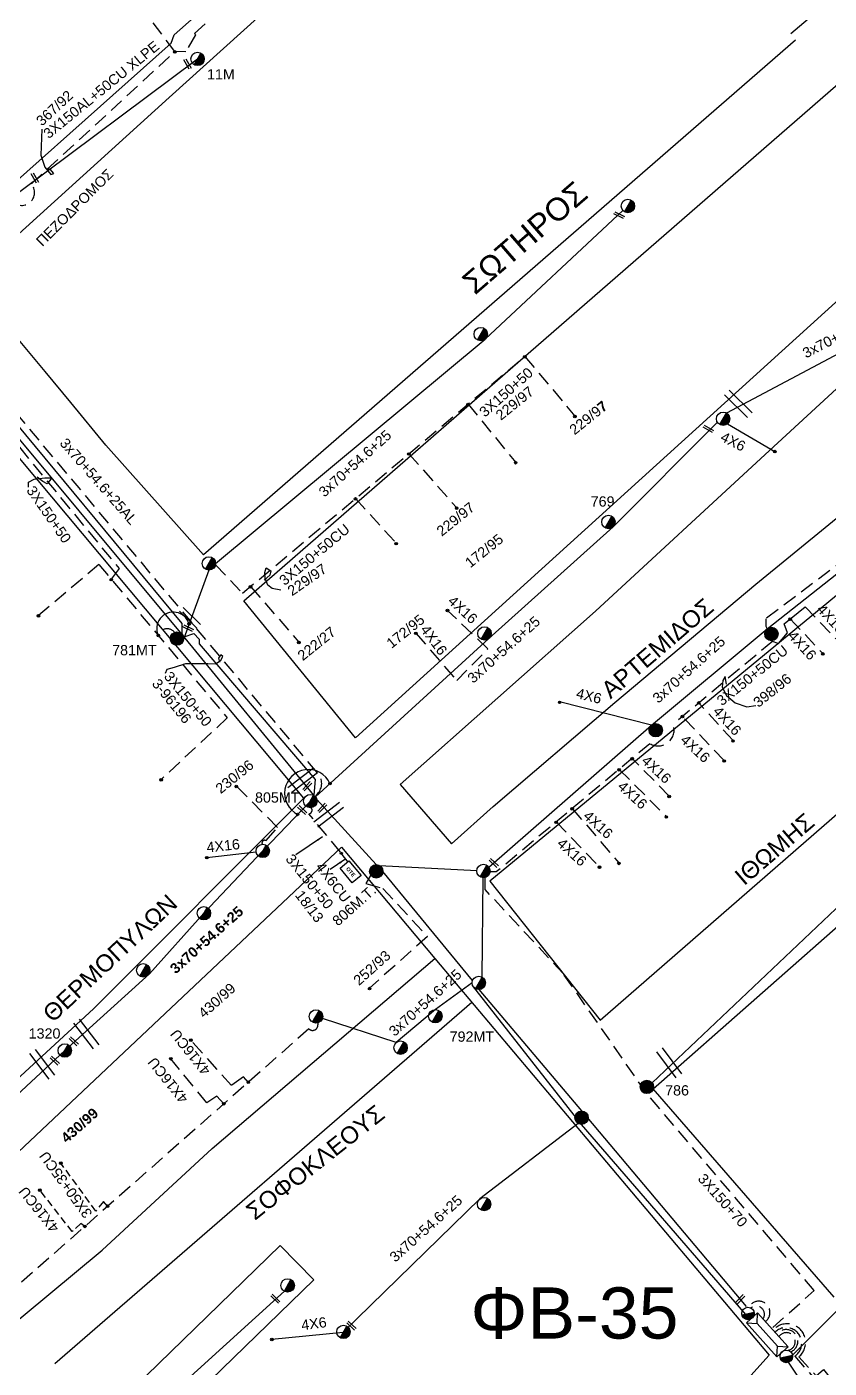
# Model space of a CAD drawing. Header units: millimetres. Extents: x -2449 to 2989, y 8 to 1056.
# Drawn here: x 1474.3 to 1615.3, y 316.9 to 552.8 of the extents above; entities that cross this region are included whole.
import ezdxf

# ---------------------------------------------------------------- set-up
doc = ezdxf.new("R2010")
doc.units = ezdxf.units.MM
doc.linetypes.add('DASHED', pattern=[19.05, 12.7, -6.35])
for name, color, linetype in [('Pillar OTE', 7, 'Continuous'), ('Άγνωστα', 7, 'Continuous'), ('Εναέρια παροχή ΧΤ 4x16', 7, 'SYN_LINE'), ('Επιγραφές - Σχήματα', 7, 'Continuous'), ('Καλώδια ΧΤ   3x150+50CU', 7, 'DASHED'), ('Καλώδια ΧΤ   3x150+70 XLPE', 7, 'DASHED'), ('Καλώδια ΧΤ   3x150AL+50CU', 7, 'DASHED'), ('Καλώδια ΧΤ   3x150AL+50XLPE', 7, 'DASHED'), ('Καλώδια ΧΤ   3x95+35 CU', 7, 'DASHED'), ('Καλώδια ΧΤ   4x25CU', 7, 'DASHED'), ('Καλώδια ΧΤ   4x6CU', 7, 'DASHED'), ('Μηχανική τομή', 7, 'Continuous'), ('Στύλος Ξύλινος', 7, 'Continuous'), ('Στύλος Ξύλινος @ 1', 7, 'Continuous'), ('Στύλος ΦΜ', 7, 'Continuous'), ('Στύλος ΦΜ @ 1', 7, 'Continuous'), ('Συνδέσεις', 7, 'Continuous'), ('Συνεστραμμένα ΧΤ   3x70+54.6+25 AL', 7, 'SYN_LINE'), ('Τομή', 7, 'Continuous'), ('Υποσταθμός εναέριος 2 στύλων', 7, 'Continuous'), ('Υποσταθμός πόλεως', 7, 'Continuous'), ('Υπόβαθρο ΔΕΗ', 7, 'Continuous'), ('Υπόγεια Καλώδια Δικτύου ΧΤ   .075', 7, 'DASHED'), ('Υπόγεια καλώδια Δικτύου ΧΤ και Παρ. ΧΤ X-95  (3X95AL +35CU  XLPE)', 7, 'DASHED'), ('Υπόγεια καλώδια Παροχών ΧΤ   4x16AL', 7, 'DASHED'), ('Υπόγεια καλώδια Παροχών ΧΤ   4x16CU', 7, 'DASHED'), ('Υπόγεια καλώδια Παροχών ΧΤ   4x6', 7, 'DASHED')]:
    doc.layers.add(name, color=color, linetype=linetype)
doc.styles.add('arial', font='arial.ttf')
doc.styles.get("Standard").update_dxf_attribs({"font": 'arial.ttf'})
doc.linetypes.add('SYN_LINE', pattern='A,0.5,-0.0001,["/\\/\\/\\/",Standard,S=0.1,R=0,X=0,Y=-0.05],-0.25', length=0.7501)
doc.dimstyles.new('ISO-25', dxfattribs={"dimtxt": 2.5, "dimasz": 2.5, "dimexe": 1.25, "dimexo": 0.625, "dimtad": 1, "dimtxsty": 'Standard', "dimcen": 2.5, "dimadec": 0, "dimazin": 0, "dimtfac": 1, "dimtmove": 0, "dimatfit": 3, "dimfxl": 1, "dimarcsym": 0})

# ---------------------------------------------------------------- blocks, each defined once
blk = doc.blocks.new('ΥΠΑΡΧΩΝ ΤΣΙΜΕΝΤΕΝΙΟΣ ΣΤΥΛΟΣ')
at = {"layer": 'Στύλος ΦΜ'}
blk.add_hatch(color=7, dxfattribs=at).paths.add_polyline_path([(-1.29, -2.28, 0.574793), (2.62, 0, 0.268822), (1.3, 2.27)])
at = {"layer": 'Στύλος ΦΜ', "color": 7}
blk.add_line((-1.29, -2.28), (1.3, 2.27), dxfattribs=at)
blk.add_circle((0, 0), 2.62, dxfattribs=at)
at = {"layer": 'Στύλος ΦΜ', "flags": 4}
for tag, p in [('ΑΡΙΘΜΟΣ', (-4.68, 8.05)), ('ΤΥΠΟΣ', (-4.91, 3.03))]:
    blk.add_attdef(tag, p, '', height=4, dxfattribs=at)
blk = doc.blocks.new('ΥΠΑΡΧΩΝ ΞΥΛΙΝΟΣ ΣΤΥΛΟΣ')
at = {"layer": 'Στύλος Ξύλινος'}
h = blk.add_hatch(color=7, dxfattribs=at)
h.paths.add_polyline_path([(-2.62, 0, 0.270008), (-1.29, -2.28), (1.3, 2.27, 0.576266)])
h.paths.add_polyline_path([(-1.29, -2.28, 0.574793), (2.62, 0, 0.268822), (1.3, 2.27)])
at = {"layer": 'Στύλος Ξύλινος', "color": 7}
blk.add_line((-1.29, -2.28), (1.3, 2.27), dxfattribs=at)
blk.add_circle((0, 0), 2.62, dxfattribs=at)
at = {"layer": 'Στύλος Ξύλινος', "flags": 4}
for tag, p in [('ΑΡΙΘΜΟΣ', (-4.91, 8.6)), ('ΤΥΠΟΣ', (-4.85, 3.39))]:
    blk.add_attdef(tag, p, '', height=4, dxfattribs=at)
blk = doc.blocks.new('ΥΠΟΣΤΑΘΜΟΣ ΕΝΑΕΡΙΟΣ ΕΠΙ 2 ΣΤΥΛΩΝ')
at = {"layer": 'Υποσταθμός εναέριος 2 στύλων', "linetype": 'Continuous'}
for points in [[(-11.97, -2.11, 0.574793), (-8.45, -0.07, 0.268822), (-9.64, 1.98)], [(9.68, -2.15, 0.574793), (13.19, -0.1, 0.268822), (12.01, 1.95)]]:
    blk.add_hatch(color=256, dxfattribs=at).paths.add_polyline_path(points)
for p, q in [((-11.97, -2.11), (-9.64, 1.98)), ((9.68, -2.15), (12.01, 1.95))]:
    blk.add_line(p, q, dxfattribs=at)
for centre in [(-10.81, -0.07), (10.84, -0.1)]:
    blk.add_circle(centre, 2.36, dxfattribs=at)
at = {"layer": 'Υποσταθμός πόλεως', "linetype": 'Continuous', "ltscale": 40}
blk.add_lwpolyline([(-8.57, 2.82), (8.57, 2.82), (8.57, -2.82), (-8.57, -2.82)], close=True, dxfattribs=at)
for points in [[(-5.75, 0), (-8.57, 2.82)], [(-8.57, -2.82), (-5.75, 0)], [(-5.75, 0), (5.75, 0)], [(5.75, 0), (8.57, 2.82)], [(8.57, -2.82), (5.75, 0)]]:
    blk.add_lwpolyline(points, dxfattribs=at)
at = {"layer": 'Υποσταθμός εναέριος 2 στύλων', "ltscale": 40, "flags": 1}
for tag, p in [('ΜΕΤΑΣΧΗΜΑΤΙΣΜΟΣ', (14.09, 2.51)), ('ΙΣΧΥΣ', (14.07, -0.28)), ('ΑΡΙΘΜΟΣ', (14.19, -3))]:
    blk.add_attdef(tag, p, '', height=1.8, dxfattribs=at)
blk = doc.blocks.new('_ΣΥΝΔΕΣΗ')
at = {"layer": 'Συνδέσεις', "linetype": 'SYN_LINE', "ltscale": 40}
blk.add_hatch(color=256, dxfattribs=at).paths.add_polyline_path([(0.5, -0.01, 1), (-0.5, -0.01, 1)])
at = {"layer": 'Συνδέσεις'}
blk.add_circle((0, -0.01), 0.5, dxfattribs=at)
blk = doc.blocks.new('ΤΟΜΗ')
at = {"layer": 'Τομή', "ltscale": 40}
for p, q in [((-5.68, 0), (5.68, 0)), ((5.68, -2.33), (-5.68, -2.33))]:
    blk.add_line(p, q, dxfattribs=at)
blk = doc.blocks.new('ΜΗΧΑΝΙΚΗ ΤΟΜΗ')
at = {"layer": 'Μηχανική τομή', "ltscale": 40}
for p, q in [((-1.89, 0.78), (1.89, 0.78)), ((1.89, 0), (-1.89, 0))]:
    blk.add_line(p, q, dxfattribs=at)
blk = doc.blocks.new('TSONTA XT1')
at = {"ltscale": 40}
h = blk.add_hatch(color=256, dxfattribs=at)
h.dxf.hatch_style = 1
h.paths.add_polyline_path([(596, 2487.7), (597.1, 2488.8), (596, 2489.9), (594.9, 2488.8)])
blk.add_lwpolyline([(594.9, 2488.8), (596, 2489.9), (597.1, 2488.8), (596, 2487.7)], close=True, dxfattribs=at)
blk = doc.blocks.new('PILLAR ΟΤΕ')
at = {"layer": 'Pillar OTE', "ltscale": 40}
blk.add_lwpolyline([(-3.31, 2.02), (3.39, 2.02), (3.39, -1.99), (-3.31, -1.99)], close=True, dxfattribs=at)
at = {"layer": 'Pillar OTE', "insert": (-1.81, 0.71), "char_height": 1.3575, "width": 109.961, "attachment_point": 1}
blk.add_mtext('{\\fArial|b1|i0|c161|p34;OTE}', dxfattribs=at)

msp = doc.modelspace()

# ---------------------------------------------------------------- linework, layer by layer
at = {"layer": 'Άγνωστα', "color": 151, "linetype": 'SYN_LINE', "ltscale": 10}
msp.add_line((1505.93, 406.67), (1514.59, 407.71), dxfattribs=at)
at = {"layer": 'Άγνωστα', "color": 30, "linetype": 'SYN_LINE', "ltscale": 15}
msp.add_lwpolyline([(1506.29, 457.23), (1501.85, 445.19)], dxfattribs=at)
at = {"layer": 'Άγνωστα', "color": 85, "linetype": 'SYN_LINE', "ltscale": 20}
msp.add_lwpolyline([(1584.09, 429.96), (1567.93, 434.1)], dxfattribs=at)
at = {"layer": 'Άγνωστα', "color": 151, "linetype": 'DASHED', "ltscale": 0.2}
for points in [[(1515.68, 409.03, -0.812619), (1516.32, 409.64), (1518.36, 411.98), (1511.22, 419.18)], [(1603.73, 325.56, 0.8605), (1601.59, 327.49)]]:
    msp.add_lwpolyline(points, format="xyb", dxfattribs=at)
at = {"layer": 'Άγνωστα', "color": 151, "linetype": 'SYN_LINE', "ltscale": 15}
msp.add_lwpolyline([(1480.94, 372.76), (1495.82, 386.25), (1505.41, 396.88), (1515.76, 407.85), (1524.12, 416.61)], dxfattribs=at)
at = {"layer": 'Άγνωστα', "color": 2, "linetype": 'SYN_LINE', "ltscale": 20}
for points in [[(1525.26, 416.9), (1535.71, 405.44)], [(1552.64, 385.06), (1536.89, 404.26)], [(1553.74, 383.47), (1571.81, 362.12), (1600.76, 327.74)]]:
    msp.add_lwpolyline(points, dxfattribs=at)
at = {"layer": 'Άγνωστα', "color": 2, "linetype": 'DASHED', "ltscale": 0.2}
msp.add_lwpolyline([(1534.72, 403.53), (1533.87, 402.11), (1536.88, 401.26), (1544.7, 392.8), (1534.51, 383.72)], dxfattribs=at)
at = {"layer": 'Άγνωστα', "color": 151, "linetype": 'SYN_LINE', "ltscale": 20}
msp.add_lwpolyline([(1600.69, 326.33), (1571.81, 359.76), (1552.66, 384.19)], dxfattribs=at)
at = {"layer": 'Άγνωστα', "color": 2, "linetype": 'DASHED', "ltscale": 0.2}
msp.add_lwpolyline([(1601.22, 327.61, -1.255751), (1604.14, 325.11)], format="xyb", dxfattribs=at)
at = {"layer": 'Άγνωστα', "color": 133, "linetype": 'DASHED', "ltscale": 0.2}
msp.add_lwpolyline([(1610.01, 318.89, 1.07813), (1605.48, 323.61, 1.34191)], format="xyb", dxfattribs=at)
at = {"layer": 'Άγνωστα', "color": 1, "linetype": 'DASHED', "ltscale": 0.2}
msp.add_lwpolyline([(1608.56, 319.77, 1.34191), (1606.17, 322.83, 1.34191)], format="xyb", dxfattribs=at)
at = {"layer": 'Άγνωστα', "color": 85, "linetype": 'DASHED', "ltscale": 0.2}
msp.add_lwpolyline([(1608.07, 320.03, 1.521103), (1606.52, 322.45, 1.34191)], format="xyb", dxfattribs=at)
at = {"layer": 'Άγνωστα', "color": 133, "linetype": 'DASHED', "ltscale": 0.2}
msp.add_lwpolyline([(1610.01, 318.89), (1613.07, 315.54), (1614.33, 316.65), (1617.4, 312.94), (1623.59, 318.09)], dxfattribs=at)
at = {"layer": 'Άγνωστα', "color": 27, "linetype": 'SYN_LINE', "ltscale": 4}
msp.add_lwpolyline([(1608.15, 317.93), (1610.01, 315.14)], dxfattribs=at)
at = {"layer": 'Εναέρια παροχή ΧΤ 4x16', "color": 85, "ltscale": 40}
msp.add_lwpolyline([(1605.19, 444.82), (1606.42, 444.34), (1608.02, 446.21), (1607.42, 447.8), (1611.15, 450.79)], dxfattribs=at)
at = {"layer": 'Εναέρια παροχή ΧΤ 4x16', "color": 151, "linetype": 'DASHED', "ltscale": 0.2}
msp.add_lwpolyline([(1542.68, 446.12), (1549.85, 437.83), (1555.35, 443.42), (1548.22, 450.13)], dxfattribs=at)
at = {"layer": 'Επιγραφές - Σχήματα', "linetype": 'Continuous', "ltscale": 0.2}
for points in [[(1476.9, 534.8), (1476.72, 530.22), (1477.43, 528.1), (1478.49, 526.78), (1479.02, 526.96), (1478.4, 527.75), (1477.69, 527.75)], [(1474.59, 471.82), (1474.59, 472.7), (1475.56, 473.23), (1477.41, 473.49), (1478.65, 473.49), (1477.85, 472.43), (1477.06, 472.79), (1476.09, 473.58)], [(1518.93, 453.73), (1517.43, 453.99), (1516.64, 454.61), (1516.19, 455.76), (1516.11, 456.81), (1516.37, 457.61), (1517.16, 457.08), (1516.99, 456.37), (1516.02, 455.49)], [(1498.68, 439.09), (1498.97, 439.83), (1500.21, 440.17), (1502.25, 440.79), (1506.11, 440.79), (1507.53, 440.73), (1508.38, 441.41), (1508.72, 442.04), (1508.38, 442.32), (1507.98, 441.75), (1508.15, 441.02)], [(1597.3, 437.17), (1597.08, 438.52), (1596.65, 437.81), (1596.51, 436.67), (1597.3, 435.17), (1598.8, 433.88), (1600.87, 433.17), (1602.44, 433.45)]]:
    msp.add_lwpolyline(points, dxfattribs=at)
for centre, radius, start, end in [((1500.02, 446.95), 2.9, 16.3898, 205.0849), ((1523.76, 418), 4.17, 24.1446, 243.3272)]:
    msp.add_arc(centre, radius, start, end, dxfattribs=at)
at = {"layer": 'Καλώδια ΧΤ   3x150+50CU', "color": 1, "ltscale": 0.2}
for points in [[(1503.76, 551.6), (1543.24, 588.01)], [(1500.31, 548.42), (1500.43, 548.53)]]:
    msp.add_lwpolyline(points, dxfattribs=at)
at = {"layer": 'Καλώδια ΧΤ   3x150+50CU', "color": 30, "ltscale": 0.2}
for points in [[(1507.44, 458.18), (1512.2, 453.16), (1561.84, 494.81)], [(1561.84, 494.81), (1570.65, 484.31)], [(1551.85, 486.43), (1560.23, 476.18)], [(1541.46, 477.71), (1549.85, 468.2)], [(1532.06, 469.82), (1539.22, 461.95)], [(1513.62, 454.35), (1522.1, 444.57)]]:
    msp.add_lwpolyline(points, dxfattribs=at)
at = {"layer": 'Καλώδια ΧΤ   3x150+50CU', "color": 85, "linetype": 'DASHED', "ltscale": 0.2}
msp.add_lwpolyline([(1583.82, 426.71), (1556.8, 404.15), (1555.71, 404.15)], dxfattribs=at)
at = {"layer": 'Καλώδια ΧΤ   3x150+70 XLPE', "color": 85, "ltscale": 0.2}
msp.add_lwpolyline([(1605.44, 324.07), (1612.71, 330.54), (1583.29, 365.17), (1568.6, 386.27), (1554.83, 401.07), (1554.83, 403.18)], dxfattribs=at)
at = {"layer": 'Καλώδια ΧΤ   3x150AL+50CU', "color": 1, "ltscale": 0.2}
msp.add_lwpolyline([(1459.98, 511.22), (1471.75, 522.08, 0.986452), (1475.07, 525.14), (1500.31, 548.42)], format="xyb", dxfattribs=at)
at = {"layer": 'Καλώδια ΧΤ   3x150AL+50XLPE', "color": 2, "linetype": 'DASHED', "ltscale": 0.2}
msp.add_lwpolyline([(1529.44, 407.61), (1523.86, 414.39, 0.62786), (1524.26, 415.44)], format="xyb", dxfattribs=at)
at = {"layer": 'Καλώδια ΧΤ   3x150AL+50XLPE', "color": 151, "linetype": 'DASHED', "ltscale": 0.2}
msp.add_lwpolyline([(1525.45, 377.61), (1525.46, 377.26, -0.666781), (1523.85, 376.56), (1446.63, 308.47)], format="xyb", dxfattribs=at)
at = {"layer": 'Καλώδια ΧΤ   3x95+35 CU', "color": 1, "ltscale": 0.2}
msp.add_lwpolyline([(1503.76, 551.6), (1503.9, 551.34), (1502.24, 548.37), (1500.31, 548.42), (1489.2, 563.19)], dxfattribs=at)
at = {"layer": 'Καλώδια ΧΤ   3x95+35 CU', "color": 85, "ltscale": 0.2}
msp.add_lwpolyline([(1621.56, 461.76), (1604.21, 448.67), (1604.21, 447.35), (1604.44, 446.9)], dxfattribs=at)
at = {"layer": 'Καλώδια ΧΤ   4x6CU', "color": 2, "linetype": 'DASHED', "ltscale": 0.2}
msp.add_lwpolyline([(1529.66, 407.2), (1530.74, 405.9)], dxfattribs=at)
at = {"layer": 'Συνεστραμμένα ΧΤ   3x70+54.6+25 AL', "ltscale": 20}
msp.add_line((1473.02, 523.83), (1504.3, 547.12), dxfattribs=at)
at = {"layer": 'Συνεστραμμένα ΧΤ   3x70+54.6+25 AL', "color": 85, "linetype": 'SYN_LINE', "ltscale": 20}
for p, q in [((1536.3, 405.28), (1553.37, 404.39)), ((1554.33, 385.67), (1554.53, 403.15))]:
    msp.add_line(p, q, dxfattribs=at)
at = {"layer": 'Συνεστραμμένα ΧΤ   3x70+54.6+25 AL', "color": 1, "linetype": 'SYN_LINE', "ltscale": 20}
for points in [[(1524.71, 417.63), (1501.58, 445.94), (1465.32, 489.4), (1439.06, 519.53)], [(1608.89, 319.19), (1643.53, 353.84), (1676.05, 383.13), (1690.63, 397.91)]]:
    msp.add_lwpolyline(points, dxfattribs=at)
at = {"layer": 'Συνεστραμμένα ΧΤ   3x70+54.6+25 AL', "color": 30, "linetype": 'SYN_LINE', "ltscale": 20}
msp.add_lwpolyline([(1507.47, 458.41), (1554.83, 497.82), (1579.09, 520.45)], dxfattribs=at)
at = {"layer": 'Συνεστραμμένα ΧΤ   3x70+54.6+25 AL', "color": 2, "linetype": 'SYN_LINE', "ltscale": 20}
for points in [[(1646.23, 518.41), (1627.55, 500.91), (1597.28, 484.86)], [(1367.68, 267.16), (1417.96, 313.76), (1439.27, 333.51), (1462.28, 355.43), (1480.94, 372.76)]]:
    msp.add_lwpolyline(points, dxfattribs=at)
at = {"layer": 'Συνεστραμμένα ΧΤ   3x70+54.6+25 AL', "color": 133, "linetype": 'SYN_LINE', "ltscale": 20}
for points in [[(1501.58, 445.94), (1501.57, 447.82), (1467.24, 489.22), (1465.5, 489.18)], [(1501.96, 445.48), (1503.65, 446.07), (1504.59, 445.1), (1504.59, 444.26), (1524.96, 420.41), (1524.71, 417.63)]]:
    msp.add_lwpolyline(points, dxfattribs=at)
at = {"layer": 'Συνεστραμμένα ΧΤ   3x70+54.6+25 AL', "color": 151, "linetype": 'SYN_LINE', "ltscale": 20}
for points in [[(1595.68, 483.25), (1577.38, 464.87), (1555.53, 445.22)], [(1525.03, 417.39), (1555.53, 445.22)], [(1571.23, 359.92), (1553.95, 346.68), (1529.94, 323.28)]]:
    msp.add_lwpolyline(points, dxfattribs=at)
at = {"layer": 'Συνεστραμμένα ΧΤ   3x70+54.6+25 AL', "color": 85, "linetype": 'SYN_LINE', "ltscale": 20}
msp.add_lwpolyline([(1555.52, 404.99), (1584.09, 429.96), (1604.44, 446.9), (1630.34, 467.39)], dxfattribs=at)
at = {"layer": 'Συνεστραμμένα ΧΤ   3x70+54.6+25 AL', "color": 27, "linetype": 'SYN_LINE', "ltscale": 20}
msp.add_lwpolyline([(1584.21, 367.09), (1620.99, 401.89), (1645.87, 423.59), (1682.34, 455.54)], dxfattribs=at)
at = {"layer": 'Συνεστραμμένα ΧΤ   3x70+54.6+25 AL', "color": 151, "linetype": 'SYN_LINE', "ltscale": 10}
msp.add_lwpolyline([(1552.57, 384.65), (1546.1, 379.97), (1539.22, 374.15)], dxfattribs=at)
at = {"layer": 'Συνεστραμμένα ΧΤ   3x70+54.6+25 AL', "color": 151, "linetype": 'SYN_LINE', "ltscale": 15}
msp.add_lwpolyline([(1539.22, 374.15), (1526.23, 378.38)], dxfattribs=at)
at = {"layer": 'Συνεστραμμένα ΧΤ   3x70+54.6+25 AL', "color": 62, "linetype": 'SYN_LINE', "ltscale": 20}
msp.add_lwpolyline([(1402.14, 228.23), (1431.91, 246.18), (1464.44, 276.66), (1494.09, 307.27), (1519.55, 330.42)], dxfattribs=at)
at = {"layer": 'Υπόβαθρο ΔΕΗ'}
for p, q in [((1506.87, 355.51), (1546.01, 388.95)), ((1479.19, 317.74), (1552.49, 381.25)), ((1487.49, 337.64), (1506.87, 355.51)), ((1451.82, 307.95), (1487.49, 337.64))]:
    msp.add_line(p, q, dxfattribs=at)
for points in [[(1469.31, 584.51), (1429.48, 547.31), (1459.09, 513.81), (1499.68, 549.91), (1500.19, 551.36), (1564.47, 608.24), (1532.51, 641.52), (1469.31, 584.51)], [(1463.93, 508.32), (1499.29, 540.34), (1499.29, 540.34), (1569.18, 603.43), (1613.93, 556.07), (1608.61, 551.54)], [(1609.45, 550.41), (1505.35, 459.9), (1488.14, 479.23), (1482, 486.71), (1477.52, 492.16), (1463.93, 508.32)], [(1620.97, 546.25), (1639.78, 525.43), (1532.07, 427.72), (1512.42, 451.82), (1620.97, 546.25)], [(1539.9, 419.51), (1548.94, 409.12), (1556.28, 415.64), (1577.67, 433.93), (1602.47, 454.77), (1641.61, 486.77), (1659.55, 502.14), (1646.91, 517.01), (1604.11, 477.54), (1574.26, 450.02), (1539.9, 419.51)], [(1575.09, 378.12), (1620.79, 417.88), (1662.95, 454.57), (1684.73, 473.01), (1666.56, 493.91), (1555.67, 402.52), (1575.09, 378.12)], [(1260.81, 400.31), (1340.46, 312.89), (1441.43, 401.73), (1449.37, 393.69), (1348.14, 304.12), (1373.09, 276.06), (1485.98, 380.07), (1523, 417.12), (1470.26, 480.16), (1382.64, 405.52), (1409.73, 376.49)], [(1616.24, 329.36), (1584.4, 366.02), (1693.73, 462.41), (1699.97, 455.33)], [(1380.72, 268.11), (1529.59, 408.54), (1546.01, 388.95), (1604.77, 319.19), (1470.01, 169.42), (1416.14, 228.83), (1491.91, 300.61), (1495.97, 304.46), (1506.59, 314.8), (1524.71, 332.42), (1518.81, 338.49), (1458.9, 280.26), (1409.44, 236.14), (1380.72, 268.11)]]:
    msp.add_lwpolyline(points, dxfattribs=at)
at = {"layer": 'Υπόγεια Καλώδια Δικτύου ΧΤ   .075', "color": 30, "linetype": 'DASHED', "ltscale": 0.2}
for points in [[(1465.34, 484.93), (1468.92, 480.37), (1470.54, 481.77), (1490.48, 457.52), (1489.13, 455.62)], [(1486.95, 458.22), (1476.32, 449.27)], [(1486.95, 458.22), (1509.51, 431.25)], [(1509.51, 431.25), (1497.91, 420.43)]]:
    msp.add_lwpolyline(points, dxfattribs=at)
at = {"layer": 'Υπόγεια Καλώδια Δικτύου ΧΤ   .075', "color": 151, "linetype": 'DASHED', "ltscale": 0.2}
msp.add_lwpolyline([(1525.02, 417.37), (1525.57, 418.1, 0.375473), (1525.32, 421.65), (1473.01, 484.16), (1473.01, 484.16)], format="xyb", dxfattribs=at)
at = {"layer": 'Υπόγεια Καλώδια Δικτύου ΧΤ   .075', "color": 30, "linetype": 'DASHED', "ltscale": 0.2}
msp.add_arc((1498.95, 445.32), 1.61, 28.1986, 165.5185, dxfattribs=at)
at = {"layer": 'Υπόγεια καλώδια Δικτύου ΧΤ και Παρ. ΧΤ X-95  (3X95AL +35CU  XLPE)', "color": 6, "linetype": 'DASHED', "ltscale": 0.2}
msp.add_lwpolyline([(1609.28, 318.98, 1.105421), (1605.83, 323.22, 1.34191)], format="xyb", dxfattribs=at)
msp.add_lwpolyline([(1609.28, 318.98), (1613.22, 314.51), (1613.94, 315.23), (1616.97, 311.26), (1623.25, 316.06), (1659.86, 273.11), (1657.48, 268.04), (1669.37, 254.3), (1674.36, 258.62), (1689.43, 241.2), (1691.21, 241.94)], dxfattribs=at)
at = {"layer": 'Υπόγεια καλώδια Παροχών ΧΤ   4x16AL', "color": 85, "linetype": 'DASHED', "ltscale": 0.2}
for points in [[(1611.15, 450.79), (1616.54, 445.16)], [(1608.49, 448.66), (1614.23, 442.56)], [(1605.41, 444.73), (1587.9, 430.11)], [(1598.44, 427.25), (1592.41, 433.88)], [(1596.89, 423.74), (1589.54, 431.48)], [(1587.23, 417.5), (1580.71, 424.11)], [(1578.41, 422.19), (1586.72, 413.89)], [(1570.17, 415.31), (1578.39, 405.72)], [(1567.34, 412.95), (1574.97, 405.05)]]:
    msp.add_lwpolyline(points, dxfattribs=at)
msp.add_arc((1585.27, 429.12), 2.81, 239.1283, 20.5929, dxfattribs=at)
at = {"layer": 'Υπόγεια καλώδια Παροχών ΧΤ   4x16CU', "color": 151, "linetype": 'DASHED', "ltscale": 0.2}
for points in [[(1513.21, 367.18), (1512.38, 368.11), (1510.28, 366.61), (1503.09, 374.57)], [(1508.92, 363.39), (1507.7, 364.75), (1505.92, 363.53), (1499.58, 371.3)]]:
    msp.add_lwpolyline(points, dxfattribs=at)
at = {"layer": 'Υπόγεια καλώδια Παροχών ΧΤ   4x16CU', "color": 151, "linetype": 'DASHED', "ltscale": 0.1}
for points in [[(1488.47, 345.37), (1487.74, 346.18), (1486.4, 344.51), (1480.26, 352.95)], [(1484.46, 341.83), (1483.79, 342.35), (1482.25, 340.92), (1476.55, 348.19)]]:
    msp.add_lwpolyline(points, dxfattribs=at)
at = {"layer": 'Υπόγεια καλώδια Παροχών ΧΤ   4x6', "color": 151, "linetype": 'SYN_LINE', "ltscale": 10}
msp.add_lwpolyline([(1597.48, 482.96), (1605.8, 478.08)], dxfattribs=at)
at = {"layer": 'Υπόγεια καλώδια Παροχών ΧΤ   4x6', "color": 151, "linetype": 'SYN_LINE', "ltscale": 15}
msp.add_lwpolyline([(1529.9, 323.19), (1517.37, 321.93)], dxfattribs=at)

# ---------------------------------------------------------------- block references
at = {"layer": 'Pillar OTE', "xscale": 0.5, "yscale": 0.5, "zscale": 0.5, "rotation": 309.9676236707679}
msp.add_blockref('PILLAR ΟΤΕ', (1531.17, 404.19), dxfattribs=at)
at = {"layer": 'Μηχανική τομή'}
for p, xscale, yscale, zscale, rotation in [((1502.69, 546.32), 0.5000000000000199, 0.5000000000000199, 0.5000000000000199, 119.3430607045257), ((1475.84, 526.28), 0.5000000000000199, 0.5000000000000199, 0.5000000000000199, 119.3430607045257), ((1578.33, 519.46), 0.4999999999999753, 0.4999999999999753, 0.4999999999999753, 334.0951704040502), ((1594.01, 481.91), 0.4999999999999269, 0.4999999999999269, 0.4999999999999269, 331.191384488326), ((1502.54, 446.83), 0.4999999999999753, 0.4999999999999753, 0.4999999999999753, 334.0951704040502), ((1523.71, 419.09), 0.4999999999999593, 0.4999999999999593, 0.4999999999999593, 46.39220406738362), ((1522.83, 415.18), 0.4999999999999593, 0.4999999999999593, 0.4999999999999593, 136.3922040673836), ((1526.35, 415.27), 0.4999999999999593, 0.4999999999999593, 0.4999999999999593, 46.39220406738361), ((1556.49, 405.86), 0.4999999999999593, 0.4999999999999593, 0.4999999999999593, 136.3922040673836), ((1482.66, 374.52), 0.4999999999999593, 0.4999999999999593, 0.4999999999999593, 136.3922040673836), ((1479.31, 371.11), 0.4999999999999593, 0.4999999999999593, 0.4999999999999593, 136.3922040673836), ((1518.1, 329.24), 0.4999999999999593, 0.4999999999999593, 0.4999999999999593, 136.3922040673836), ((1599.87, 328.9), 0.4999999999999593, 0.4999999999999593, 0.4999999999999593, 46.39220406738361), ((1531.47, 324.5), 0.4999999999999593, 0.4999999999999593, 0.4999999999999593, 136.3922040673836)]:
    msp.add_blockref('ΜΗΧΑΝΙΚΗ ΤΟΜΗ', p, dxfattribs=dict(at, xscale=xscale, yscale=yscale, zscale=zscale, rotation=rotation))
at = {"layer": 'Στύλος Ξύλινος @ 1', "ltscale": 40}
ref = msp.add_blockref('ΥΠΑΡΧΩΝ ΞΥΛΙΝΟΣ ΣΤΥΛΟΣ', (1500.67, 445.19), dxfattribs=dict(at, xscale=0.4499999999998181, yscale=0.4499999999998181, zscale=0.4499999999998181))
ref.add_attrib('ΤΥΠΟΣ', '781ΜΤ', (1489.27, 442.26), dxfattribs={"layer": 'Στύλος Ξύλινος', "height": 1.8, "flags": 4})
at = {"layer": 'Στύλος Ξύλινος @ 1', "ltscale": 40, "xscale": 0.4499999999998181, "yscale": 0.4499999999998181, "zscale": 0.4499999999998181}
for p in [(1605.19, 446), (1584.86, 429.08), (1535.71, 404.26), (1571.81, 360.94)]:
    msp.add_blockref('ΥΠΑΡΧΩΝ ΞΥΛΙΝΟΣ ΣΤΥΛΟΣ', p, dxfattribs=at)
at = {"layer": 'Στύλος Ξύλινος @ 1', "ltscale": 40}
ref = msp.add_blockref('ΥΠΑΡΧΩΝ ΞΥΛΙΝΟΣ ΣΤΥΛΟΣ', (1583.29, 366.35), dxfattribs=dict(at, xscale=0.4499999999998181, yscale=0.4499999999998181, zscale=0.4499999999998181))
ref.add_attrib('ΤΥΠΟΣ', '786', (1586.5, 364.85), dxfattribs={"layer": 'Στύλος Ξύλινος', "height": 1.8, "flags": 4})
at = {"layer": 'Στύλος ΦΜ @ 1', "ltscale": 40}
ref = msp.add_blockref('ΥΠΑΡΧΩΝ ΤΣΙΜΕΝΤΕΝΙΟΣ ΣΤΥΛΟΣ', (1504.3, 547.12), dxfattribs=dict(at, xscale=0.4499999999998181, yscale=0.4499999999998181, zscale=0.4499999999998181))
ref.add_attrib('ΤΥΠΟΣ', '11M', (1505.95, 543.52), dxfattribs={"layer": 'Στύλος ΦΜ', "height": 1.8, "flags": 4})
at = {"layer": 'Στύλος ΦΜ @ 1', "ltscale": 40, "xscale": 0.4499999999998181, "yscale": 0.4499999999998181, "zscale": 0.4499999999998181}
for p in [(1579.95, 521.26), (1554.08, 498.73), (1596.7, 483.84), (1506.29, 458.41), (1554.74, 446.1), (1515.76, 407.85), (1554.55, 404.32), (1505.4, 396.89), (1494.74, 386.86), (1525.11, 378.74), (1546.1, 378.79), (1539.98, 373.25), (1554.67, 345.74), (1520.13, 331.45), (1529.94, 323.28)]:
    msp.add_blockref('ΥΠΑΡΧΩΝ ΤΣΙΜΕΝΤΕΝΙΟΣ ΣΤΥΛΟΣ', p, dxfattribs=at)
at = {"layer": 'Στύλος ΦΜ @ 1', "ltscale": 40}
ref = msp.add_blockref('ΥΠΑΡΧΩΝ ΤΣΙΜΕΝΤΕΝΙΟΣ ΣΤΥΛΟΣ', (1576.54, 465.7), dxfattribs=dict(at, xscale=0.4499999999998181, yscale=0.4499999999998181, zscale=0.4499999999998181))
ref.add_attrib('ΤΥΠΟΣ', '769', (1573.41, 468.41), dxfattribs={"layer": 'Στύλος ΦΜ', "height": 1.8, "flags": 4})
ref = msp.add_blockref('ΥΠΑΡΧΩΝ ΤΣΙΜΕΝΤΕΝΙΟΣ ΣΤΥΛΟΣ', (1524.12, 416.61), dxfattribs=dict(at, xscale=0.4499999999998181, yscale=0.4499999999998181, zscale=0.4499999999998181))
ref.add_attrib('ΤΥΠΟΣ', '805ΜΤ', (1514.39, 416.35), dxfattribs={"layer": 'Στύλος ΦΜ', "height": 1.8, "flags": 4})
ref = msp.add_blockref('ΥΠΑΡΧΩΝ ΤΣΙΜΕΝΤΕΝΙΟΣ ΣΤΥΛΟΣ', (1553.74, 384.65), dxfattribs=dict(at, xscale=0.4499999999998181, yscale=0.4499999999998181, zscale=0.4499999999998181))
ref.add_attrib('ΤΥΠΟΣ', '792ΜΤ', (1548.61, 374.3), dxfattribs={"layer": 'Στύλος ΦΜ', "height": 1.8, "flags": 4})
ref = msp.add_blockref('ΥΠΑΡΧΩΝ ΤΣΙΜΕΝΤΕΝΙΟΣ ΣΤΥΛΟΣ', (1480.94, 372.76), dxfattribs=dict(at, xscale=0.4499999999998181, yscale=0.4499999999998181, zscale=0.4499999999998181))
ref.add_attrib('ΤΥΠΟΣ', '1320', (1474.59, 374.85), dxfattribs={"layer": 'Στύλος ΦΜ', "height": 1.8, "flags": 4})
at = {"layer": 'Συνδέσεις', "xscale": 0.4500000000000455, "yscale": 0.4500000000000455, "zscale": 0.4500000000000455}
for p in [(1500.3, 548.36), (1561.83, 494.75), (1551.84, 486.37), (1570.64, 484.25), (1541.45, 477.65), (1605.8, 478.08), (1560.22, 476.12), (1532.05, 469.76), (1549.84, 468.14), (1539.21, 461.89), (1489.12, 455.56), (1513.61, 454.29), (1476.31, 449.21), (1548.23, 450.14), (1608.48, 448.6), (1497.4, 445.73), (1502.8, 447.78), (1542.68, 446.12), (1522.09, 444.51), (1614.22, 442.5), (1567.95, 433.98), (1592.41, 433.88), (1589.54, 431.49), (1598.44, 427.19), (1578.4, 422.13), (1580.7, 424.05), (1596.88, 423.68), (1497.9, 420.37), (1527.57, 419.71), (1511.1, 419.18), (1587.22, 417.44), (1570.16, 415.25), (1521.89, 414.28), (1567.33, 412.89), (1586.71, 413.83), (1505.93, 406.67), (1578.38, 405.66), (1574.96, 404.99), (1534.54, 383.65), (1503.1, 374.58), (1499.58, 371.31), (1513.21, 367.18), (1508.92, 363.4), (1480.26, 352.96), (1476.56, 348.19), (1488.48, 345.37), (1484.46, 341.83), (1517.37, 321.94)]:
    msp.add_blockref('_ΣΥΝΔΕΣΗ', p, dxfattribs=at)
at = {"layer": 'Συνδέσεις', "xscale": 0.2, "yscale": 0.2, "zscale": 0.2, "rotation": 24.2528510950432}
msp.add_blockref('TSONTA XT1', (1625.35, -95.38), dxfattribs=at)
at = {"layer": 'Τομή'}
for p, xscale, yscale, zscale, rotation in [((1599.8, 486.87), 0.4999999999999698, 0.4999999999999698, 0.4999999999999698, 315.4119724199815), ((1503.27, 449.16), 0.3759831227241376, 0.3759831227241376, 0.3759831227241376, 315.4119724199815), ((1522.43, 420.76), 0.4999999999999932, 0.4999999999999932, 0.4999999999999932, 37.50353152497981), ((1527.01, 414.69), 0.4999999999999932, 0.4999999999999932, 0.4999999999999932, 37.50353152497981), ((1485.19, 376), 0.500000000000038, 0.500000000000038, 0.500000000000038, 307.1545626952862), ((1477.44, 370.68), 0.500000000000038, 0.500000000000038, 0.500000000000038, 307.1545626952862), ((1587.67, 370.94), 0.5000000000000381, 0.5000000000000381, 0.5000000000000381, 307.1545626952862)]:
    msp.add_blockref('ΤΟΜΗ', p, dxfattribs=dict(at, xscale=xscale, yscale=yscale, zscale=zscale, rotation=rotation))
at = {"layer": 'Υποσταθμός εναέριος 2 στύλων', "xscale": 0.4677259544463097, "yscale": 0.4677259544463097, "zscale": 0.4677259544463097, "rotation": 311.8536306919805}
msp.add_blockref('ΥΠΟΣΤΑΘΜΟΣ ΕΝΑΕΡΙΟΣ ΕΠΙ 2 ΣΤΥΛΩΝ', (1604.46, 322.77), dxfattribs=at)

# ---------------------------------------------------------------- texts
at = {"layer": 'Άγνωστα', "linetype": 'SYN_LINE', "ltscale": 20, "char_height": 1.8, "width": 69.1904, "attachment_point": 1, "style": 'arial'}
for s, insert, rotation in [('3X150+50', (1553.62, 485.37), 41.5488), ('3X150+50', (1475.59, 472.27), 304.9214), ('3X150+50', (1499.67, 439.62), 309.0983), ('4X16', (1505.78, 409.36), 6.0793), ('3X150+50', (1521.05, 407.53), 309.0983), ('{\\fArial|b1|i0|c0|p34;3x70+54.6+25}', (1499.25, 387.47), 41.927), ('\\pt37.8;4X16CU', (1501.36, 363.23), 128.7608), ('3X50+35CU', (1484.44, 343.05), 126.0347), ('4X16CU', (1478.66, 340.5), 128.7608)]:
    msp.add_mtext(s, dxfattribs=dict(at, insert=insert, rotation=rotation))
at = {"layer": 'Άγνωστα', "linetype": 'DASHED', "ltscale": 0.1, "insert": (1571.15, 436.52), "char_height": 1.8, "width": 69.1904, "attachment_point": 1, "rotation": 346.169, "style": 'arial'}
msp.add_mtext('4X6', dxfattribs=at)
at = {"layer": 'Εναέρια παροχή ΧΤ 4x16', "ltscale": 40, "char_height": 1.8, "width": 69.1904, "attachment_point": 1, "style": 'arial'}
for insert, rotation in [((1549.36, 452.92), 317.6606), ((1544.8, 447.84), 306.8393)]:
    msp.add_mtext('4X16', dxfattribs=dict(at, insert=insert, rotation=rotation))
at = {"layer": 'Επιγραφές - Σχήματα', "linetype": 'SYN_LINE', "ltscale": 20, "char_height": 1.8, "width": 69.1904, "attachment_point": 1, "style": 'arial'}
for s, insert, rotation in [('367/92', (1475.71, 536.53), 42.9683), ('229/97', (1556.49, 484.87), 38.821), ('229/9{\\fArial|b1|i0|c161|p34;7}', (1569.45, 482.32), 38.821), ('229/97', (1546.1, 464.49), 38.821), ('172/95', (1551.11, 458.93), 38.821), ('229/97', (1519.88, 454.09), 34.8641), ('172/95', (1537.28, 444.77), 38.821), ('222/27', (1521.66, 442.6), 38.821), ('398/96', (1601.78, 434.38), 38.821), ('3-96196', (1497.55, 438.35), 309.0983), ('230/96', (1507.23, 419.21), 38.821), ('806Μ.Τ.', (1527.78, 395.88), 41.6909), ('252/93', (1531.48, 385.42), 41.6909), ('430/99', (1504.22, 379.67), 41.6909), ('{\\fArial|b1|i0|c0|p34;430/99}', (1480.08, 357.71), 41.6909)]:
    msp.add_mtext(s, dxfattribs=dict(at, insert=insert, rotation=rotation))
at = {"layer": 'Επιγραφές - Σχήματα', "width": 157.7424, "attachment_point": 1}
for s, insert, char_height, rotation in [('\\pt57.6;ΠΕΖΟΔΡΟΜΟΣ', (1475.72, 515.31), 1.8, 45.0468), ('ΣΩΤΗΡΟΣ', (1550.44, 508.53), 4, 40.8421), ('ΑΡΤΕΜΙΔΟΣ', (1574.95, 436.76), 3, 40.6488), ('ΙΘΩΜΗΣ', (1598.42, 403.91), 3, 40.6488), ('\\pt96;ΘΕΡΜΟΠΥΛΩΝ', (1476.77, 379.71), 3, 43.1058), ('\\pt96;ΣΟΦΟΚΛΕΟΥΣ', (1512.49, 345.13), 3, 38.3887)]:
    msp.add_mtext(s, dxfattribs=dict(at, insert=insert, char_height=char_height, rotation=rotation))
at = {"layer": 'Επιγραφές - Σχήματα', "insert": (1552.26, 331.1), "char_height": 9, "width": 103.4348, "attachment_point": 1}
msp.add_mtext('ΦΒ-35', dxfattribs=at)
at = {"layer": 'Καλώδια ΧΤ   3x150+50CU', "ltscale": 40, "char_height": 1.8, "width": 69.1904, "attachment_point": 1, "style": 'arial'}
for insert, rotation in [((1518.44, 455.8), 39.8096), ((1595.36, 434.67), 38.821)]:
    msp.add_mtext('3X150+50CU', dxfattribs=dict(at, insert=insert, rotation=rotation))
at = {"layer": 'Καλώδια ΧΤ   3x150+70 XLPE', "ltscale": 40, "insert": (1593.46, 351.32), "char_height": 1.8, "width": 69.1904, "attachment_point": 1, "rotation": 311.7331, "style": 'arial'}
msp.add_mtext('3X150+70', dxfattribs=at)
at = {"layer": 'Καλώδια ΧΤ   3x150AL+50CU', "ltscale": 40, "insert": (1476.97, 534.38), "char_height": 1.8, "width": 69.1904, "attachment_point": 1, "rotation": 39.2459, "style": 'arial'}
msp.add_mtext('3X150AL+50CU XLPE', dxfattribs=at)
at = {"layer": 'Καλώδια ΧΤ   4x25CU', "ltscale": 40, "char_height": 1.8, "width": 69.1904, "attachment_point": 1, "rotation": 307.7218, "style": 'arial'}
for s, insert in [('4X6CU', (1526.38, 406.11)), ('18/13', (1522.75, 401.15))]:
    msp.add_mtext(s, dxfattribs=dict(at, insert=insert))
at = {"layer": 'Συνεστραμμένα ΧΤ   3x70+54.6+25 AL', "linetype": 'SYN_LINE', "ltscale": 20, "char_height": 1.8, "width": 69.1904, "attachment_point": 1, "style": 'arial'}
for s, insert, rotation in [('3x70+54.6+25', (1610.43, 496.04), 27.3406), ('3x70+54.6+25', (1525.39, 471.3), 41.927), ('3x70+54.6+25AL', (1481.29, 480.66), 311.0869), ('3x70+54.6+25', (1551.54, 438.55), 41.927), ('3x70+54.6+25', (1584.09, 435.04), 41.927), ('3x70+54.6+25', (1537.73, 376.47), 41.927), ('3x70+54.6+25', (1537.85, 336.76), 41.8553)]:
    msp.add_mtext(s, dxfattribs=dict(at, insert=insert, rotation=rotation))
at = {"layer": 'Υπόγεια καλώδια Παροχών ΧΤ   4x16AL', "ltscale": 40, "char_height": 1.8, "width": 69.1904, "attachment_point": 1, "style": 'arial'}
for insert, rotation in [((1614.36, 451.45), 312.5815), ((1609.3, 446.77), 312.5815), ((1596.09, 433.51), 312.5815), ((1590.25, 428.49), 317.6606), ((1583.41, 424.83), 317.6606), ((1579.21, 420.32), 317.6606), ((1573.16, 415.12), 317.6606), ((1568.55, 410.29), 317.6606)]:
    msp.add_mtext('4X16', dxfattribs=dict(at, insert=insert, rotation=rotation))
at = {"layer": 'Υπόγεια καλώδια Παροχών ΧΤ   4x16CU', "linetype": 'DASHED', "ltscale": 0.1, "insert": (1505.3, 368.17), "char_height": 1.8, "width": 69.1904, "attachment_point": 1, "rotation": 128.7608, "style": 'arial'}
msp.add_mtext('4X16CU', dxfattribs=at)
at = {"layer": 'Υπόγεια καλώδια Παροχών ΧΤ   4x6', "linetype": 'DASHED', "ltscale": 0.1, "char_height": 1.8, "width": 69.1904, "attachment_point": 1, "style": 'arial'}
for insert, rotation in [((1596.87, 481.67), 333.0928), ((1522.41, 325.34), 7.4342)]:
    msp.add_mtext('4X6', dxfattribs=dict(at, insert=insert, rotation=rotation))

# ---------------------------------------------------------------- leaders
at = {"layer": 'Επιγραφές - Σχήματα', "ltscale": 40}
for points in [[(1526.27, 410.34), (1521.56, 407.14)], [(1530.16, 406.33), (1527.61, 404.6)]]:
    msp.add_leader(points, dimstyle='ISO-25', override={"dimasz": 1, "dimtad": 0}, dxfattribs=at)

doc.saveas('drawing.dxf')
